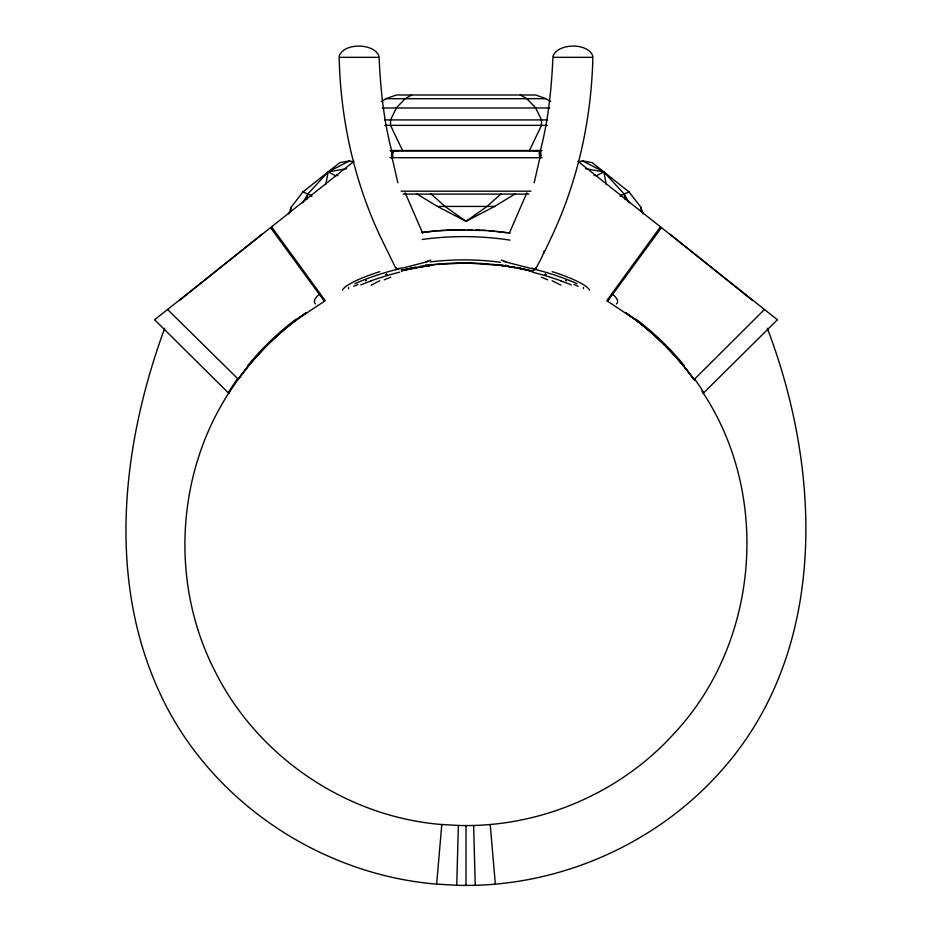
<?xml version="1.0" encoding="UTF-8"?>
<svg xmlns="http://www.w3.org/2000/svg" width="932" height="932" viewBox="0 0 932 932"><rect width="100%" height="100%" fill="white"/><g stroke="black" fill="none" stroke-linecap="round" stroke-linejoin="round"><path stroke-width="1.4" d="M767.316 328.285C821.686 470.695 828.734 650.594 721.228 770.834C655.429 845.242 556.02 888.266 456.75 885.272L458.381 825.461C539.348 827.849 620.432 793.283 674.593 732.983C759.265 642.136 771.195 494.391 702.006 391.207L702.297 390.916M290.749 211.401L291.099 207.3L302.912 191.957L339.842 162.622L349.512 160.887L353.414 161.912M456.75 885.272L436.642 884.13L441.791 824.529C345.912 816.828 256.696 756.26 214.325 669.887C170.02 582.721 176.183 472.873 229.994 391.207L229.703 390.916M392.477 155.306L392.861 152.871M339.155 56.374C343.209 42.511 374.559 42.802 379.021 56.374M306.814 199.576L307.805 194.031L328.18 171.884L349.512 160.887M392.885 152.755L393.257 151.1M325.757 184.524L328.18 171.884L346.599 168.715M534.153 182.823L539.943 157.625L539.546 155.364M553.002 56.374C557.452 42.802 588.803 42.511 592.857 56.374M540.443 150.32C548.389 119.972 551.511 88.61 552.921 57.341L592.857 57.341C591.447 118.958 578.108 180.26 551.907 236.145L543.74 253.422M544.055 251.081L543.81 251.92M288.885 214.01L291.099 207.3M164.684 328.285C122.383 443.667 106.597 577.56 159.5 692.313C208.582 800.029 319.268 874.472 436.642 884.13M526.848 192.796L509.256 233.384M529.329 150.821L541.48 125.354L541.48 119.913L535.574 107.739L526.86 98.699L520.336 94.994M302.865 202.757L307.805 194.031L311.556 195.51M536.156 267.915L541.504 258.024A52.227 49.431 0 0 0 543.449 253.085M228.759 393.083L237.823 379.732M237.625 380.011L238.371 378.975A281.278 281.278 0 0 1 305.836 312.966A281.278 281.208 -44.1 0 0 238.406 378.998M238.033 379.44L248.308 366.078A279.46 277.573 -43.9 0 1 296.516 319.769L325.233 300.71L271.55 226.849M660.45 226.849L606.767 300.71L635.508 319.746A279.46 277.573 43.9 0 1 683.657 366.101L683.971 366.439M607.641 301.211L661.464 227.653M533.151 270.746A5.336 5.044 -76.6 0 1 530.308 270.851L530.296 270.886A5.359 5.044 -63.5 0 0 535.387 269.103L535.422 269.08A3.448 2.248 -44.9 0 0 535.76 268.567M594.045 175.682L594.826 174.703M620.141 196.407L620.91 195.429M703.311 393.211L777.276 319.886M694.072 379.592L764.461 309.482M501.183 193.728L487.028 206.426L466.012 221.327L437.399 206.426L416.534 193.728M396.45 267.624L395.925 268.428L396.834 268.742L403.137 267.95L428.079 261.519M179.352 300.582L262.3 233.967M154.712 319.676L354.043 161.306M381.27 101.658L385.965 98.699L396.38 94.994L535.632 94.994L546.047 98.699L550.742 101.658M430.829 193.728L444.995 206.426L466.012 221.327L494.624 206.426L515.478 193.728M411.676 94.994L405.152 98.699L396.438 107.739L390.531 119.913L390.531 125.354L402.682 150.821M596.096 175.938L603.819 171.884L624.195 194.031L629.135 202.757M353.799 286.299L358.086 284.47M620.444 195.51L629.088 191.957L640.901 207.3L643.115 214.01M385.732 274.649L386.722 274.346M578.586 161.912L582.488 160.887L592.158 162.622L629.088 191.957M401.517 270.944L402.135 270.793M401.575 270.932L403.94 270.362M403.777 270.397L405.525 269.989M402.018 270.315L403.917 269.884M405.338 270.035L406.41 269.791M406.131 269.861L407.983 269.441M405.909 269.441L407.144 269.173M407.447 269.558L409.264 269.173M408.158 269.406L425.4 266.202M407.505 269.103L408.461 268.894M405.49 269.057L406.562 268.835M410.791 268.416L411.629 268.253M411.595 268.253L413.214 267.95M409.765 268.183L410.826 267.985M418.386 267.368L419.016 267.263M414.018 267.391L416.138 267.018M534.246 150.879L538.277 150.541M420.775 266.948L422.744 266.622M423.373 266.517L428.778 265.702M425.668 266.168L427.217 265.935M428.336 265.771L431.807 265.294M422.208 239.466C451.309 235.458 480.994 235.68 510.037 240.118M428.941 265.678L430.7 265.434M425.446 265.573L428.615 265.154M421.59 232.569L425.039 232.103M423.268 232.336L435.547 230.961M426.541 231.917L434.044 231.101M432.099 264.735L466.35 262.94L501.533 265.469M435.197 230.996L437.05 230.833M436.922 230.845L459.196 229.726M438.541 230.705L444.494 230.286M445.974 230.192L451.88 229.913M453.348 229.866L487.308 230.565M382.271 107.984L549.74 107.984M393.735 150.541L397.778 150.879M460.734 229.703L465.173 229.691M385.965 98.699L546.047 98.699M384.718 119.913L547.294 119.913M384.718 125.354L547.294 125.354M390.135 150.541L541.888 150.541M390.566 150.879L541.445 150.879M390.054 157.718L541.958 157.718M401.168 191.188L530.856 191.188M403.102 194.089L528.91 194.089M437.399 206.426L494.624 206.426M468.132 229.715L472.559 229.808M458.381 825.437L441.803 824.505M475.518 229.901L479.933 230.099M481.413 230.181L485.84 230.46M487.098 230.542L506.705 232.627M488.787 230.682L494.729 231.206M496.348 231.369L509.979 233.105M499.983 265.259L500.927 265.387M501.16 265.422L502.01 265.538M501.765 265.504L503.734 265.771M502.301 265.573L503.07 265.678M502.919 265.655L505.121 265.981M503.944 265.806L504.666 265.911M505.062 265.97L506.519 266.191M504.795 265.935L505.47 266.028M505.295 266.004L506.053 266.109M506.344 266.168L506.973 266.261M506.612 266.202L507.905 266.401M507.462 266.331L509.862 266.715M508.441 266.494L512.716 267.216M510.235 266.785L511.237 266.948M585.401 168.715L603.819 171.884L606.243 184.524M512.367 267.146L514.779 267.577M513.008 267.263L519.998 268.591M518.786 267.95L520.697 268.323M520.604 268.3L521.349 268.451M519.66 268.521L520.72 268.742M520.475 268.684L523.9 269.418M520.941 268.789L521.862 268.975M523.842 268.964L526.091 269.441M522.304 269.068L523.19 269.266M523.12 269.243L529.225 270.63M524.448 269.534L525.613 269.791M527.92 269.849L529.982 270.315M525.881 269.861L526.487 269.989M527.582 270.245L528.234 270.397M528.071 270.362L528.747 270.513M528.933 270.56L530.226 270.874M530.494 270.944L529.737 270.758M534.176 268.8L535.399 269.115M545.278 274.346L546.269 274.649M503.932 261.519L528.887 267.95L535.178 268.742L536.098 268.428L535.562 267.624M573.914 284.47L578.201 286.299M302.912 191.957L307.805 194.031M582.488 160.887L603.819 171.884M328.18 171.884L335.904 175.938M577.957 161.306L777.288 319.676M669.7 233.967L752.648 300.582M167.539 309.482L238.243 379.149M154.595 319.758L228.69 393.211M685.218 367.977L693.758 379.149M337.174 174.703L337.955 175.682M311.09 195.429L311.859 196.407M270.536 227.653L324.359 301.211M694.596 380.314L693.629 378.975A281.278 281.278 0 0 0 626.094 312.966M702.996 392.71L703.019 392.756A17.091 1.025 54 0 0 694.561 378.963M395.331 267.239L380.116 236.145C353.904 180.26 340.564 118.958 339.155 57.341L379.091 57.341C380.501 88.61 383.635 119.972 391.568 150.32M422.767 233.384L405.164 192.796M392.081 157.625L397.871 182.823M624.195 194.031L625.186 199.576M539.15 152.871L539.535 155.306M490.209 824.529L495.346 884.107M640.901 207.3L641.251 211.401M473.631 825.461L475.25 885.249M466 825.566L466 885.377M513.823 267.263A16.275 0.932 10 0 1 523.458 269.208M506.379 261.787A24.558 2.12 13.4 0 1 501.206 260.098M408.554 269.208A16.275 0.932 -10 0 1 418.188 267.263M430.817 260.098A24.558 2.12 -13.4 0 1 425.633 261.787M540.875 155.528A5.219 4.357 -73.5 0 1 540.129 157.869M540.677 152.895A5.208 3.751 -73.4 0 1 540.886 155.446M539.616 151.066A5.219 3.215 -79.1 0 1 540.653 152.732M538.37 150.541A5.231 2.819 -88.3 0 1 539.523 150.902M538.381 150.774A5.138 0.944 -84.5 0 1 538.778 150.6A5.126 0.781 87.7 0 1 539.22 151.869M392.279 157.601A5.219 3.868 72.8 0 1 391.615 155.504A5.208 3.309 77.6 0 1 391.696 153.163M392.791 155.318A5.126 0.839 -82.6 0 1 392.151 158.755M393.362 151.648A5.138 0.839 -89.1 0 1 393.642 150.798M392.605 151.368A5.231 2.668 -83 0 1 393.654 150.646M391.731 153.093A5.219 2.889 85.9 0 1 392.535 151.392M552.152 280.742A80.863 2.994 26.3 0 1 560.924 285.18M611.94 293.627A80.863 15.553 17.4 0 1 616.402 303.96M626.129 313.024A281.278 281.208 44.1 0 1 693.594 378.998M545.302 274.264A5.301 3.53 -74.2 0 0 545.698 273.88A5.301 3.588 -75 0 1 545.325 274.323M561.029 280.963A80.676 17.58 16.6 0 1 571.304 284.924M532.219 272.132A81.084 21.424 15.6 0 1 561.425 280.998M531.776 268.579A81.026 23.498 15.4 0 1 577.106 283.724M552.198 271.655A51.749 9.506 15.4 0 1 589.537 290.132M566.493 280.835A49.279 0.699 23.3 0 1 565.573 280.45M541.271 277.177A51.749 1.223 22.3 0 1 547.771 279.856M583.444 288.64A6.652 5.755 -64.6 0 1 583.444 287.44M635.95 319.163A279.46 278.353 42 0 1 684.263 365.612M371.076 285.18A80.863 2.994 -26.3 0 1 379.848 280.742M315.599 303.96A80.863 15.553 -17.4 0 1 320.06 293.627M386.698 274.264A5.301 3.53 74.2 0 1 386.302 273.88A5.301 3.588 75 0 0 386.675 274.323M360.696 284.924A80.676 17.58 -16.6 0 1 370.971 280.963M370.575 280.998A81.084 21.424 -15.6 0 1 399.781 272.132M354.894 283.724A81.026 23.498 -15.4 0 1 400.224 268.579M342.463 290.132A51.749 9.506 -15.4 0 1 379.802 271.655M366.427 280.45A49.279 0.699 -23.3 0 1 365.507 280.835M384.229 279.856A51.749 1.223 -22.3 0 1 390.729 277.177M348.556 287.44A6.652 5.755 64.6 0 1 348.556 288.64M228.969 392.791A17.091 1.025 -54 0 1 237.439 378.963M247.737 365.612A279.46 278.353 -42 0 1 296.05 319.163M508.453 266.447A5.452 5.126 -62.9 0 1 505.703 265.177M508.394 266.319A5.044 4.59 -77 0 1 505.855 265.166M503.49 265.678A4.963 2.749 -85.3 0 1 502.674 265.166M425.458 265.317A5.044 4.59 78 0 0 425.912 265.107A5.441 5.103 60.7 0 1 425.47 265.399M503.525 265.457A4.963 2.19 -72.1 0 1 502.569 265.469M514.347 266.75A5.033 2.167 -76.1 0 1 513.998 267.03M420.297 266.342A280.8 280.765 0.5 0 1 513.311 267.321M401.983 269.779A5.324 5.044 77.9 0 1 401.226 269.861M430.13 261.915A283.293 283.258 0.5 0 1 500.531 262.276M514.359 267.065A5.033 2.318 -80.3 0 1 513.963 267.263"/></g></svg>
